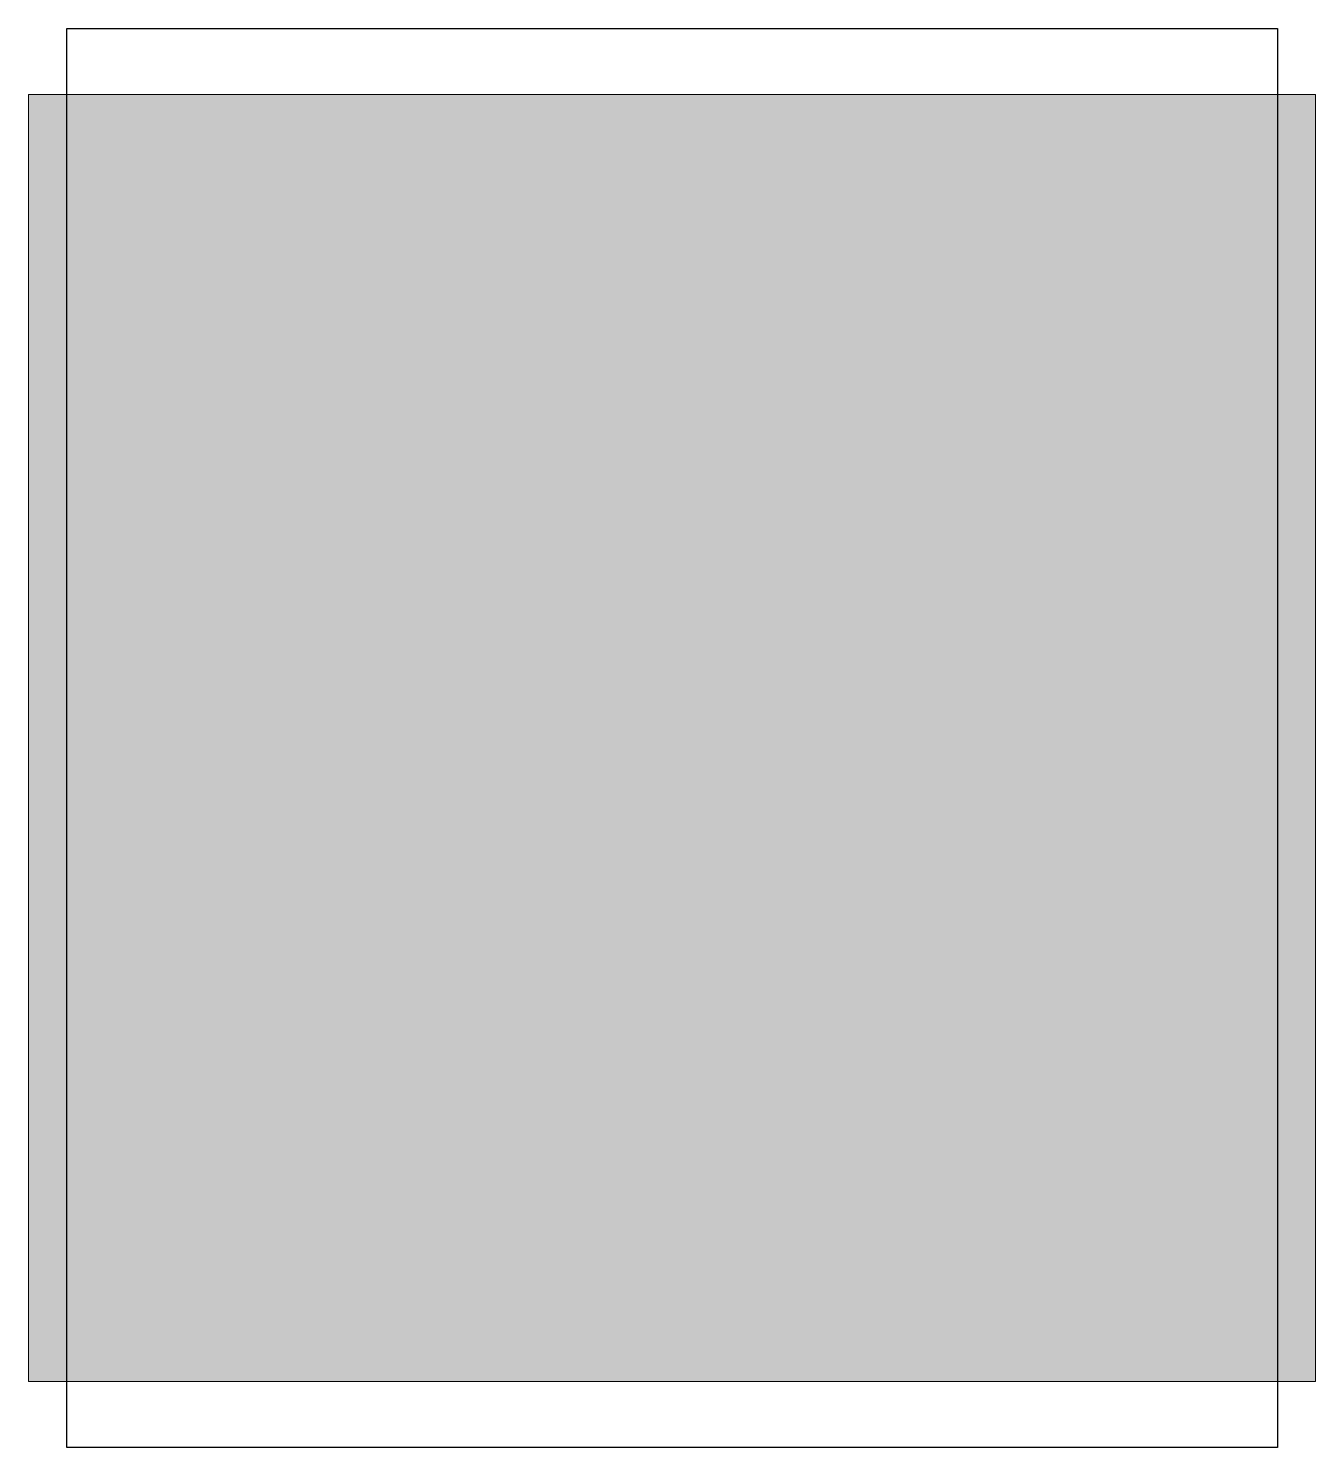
# Model space of a CAD drawing. Header units: inches. Extents: x 0 to 12, y -12.6 to 0.6.
import ezdxf

# ---------------------------------------------------------------- set-up
doc = ezdxf.new("R2010")
doc.units = ezdxf.units.IN
doc.header["$MEASUREMENT"] = 0
doc.layers.add('Layer 1', color=7, linetype='Continuous')
picture_1 = doc.add_image_def('image1.png', size_in_pixel=(3386, 3970))

# ---------------------------------------------------------------- blocks, each defined once
blk = doc.blocks.new('block 2')
at = {"layer": 'Layer 1'}
image = blk.add_image(picture_1, insert=(0.357, -12.617), size_in_units=(11.287, 13.233), dxfattribs=at)

msp = doc.modelspace()

# ---------------------------------------------------------------- hatches: boundary and pattern name
at = {"layer": 'Layer 1', "true_color": 0xfffeff}
h = msp.add_hatch(color=7, dxfattribs=at)
h.dxf.hatch_style = 2
h.paths.add_polyline_path([(12, -12), (0, -12), (0, 0), (12, 0)])

# ---------------------------------------------------------------- linework, layer by layer
at = {"layer": 'Layer 1', "lineweight": 0}
msp.add_lwpolyline([(12, -12), (0, -12), (0, 0), (12, 0), (12, -12)], dxfattribs=at)

# ---------------------------------------------------------------- block references
at = {"layer": 'Layer 1'}
msp.add_blockref('block 2', (0, 0), dxfattribs=at)

doc.saveas('drawing.dxf')
